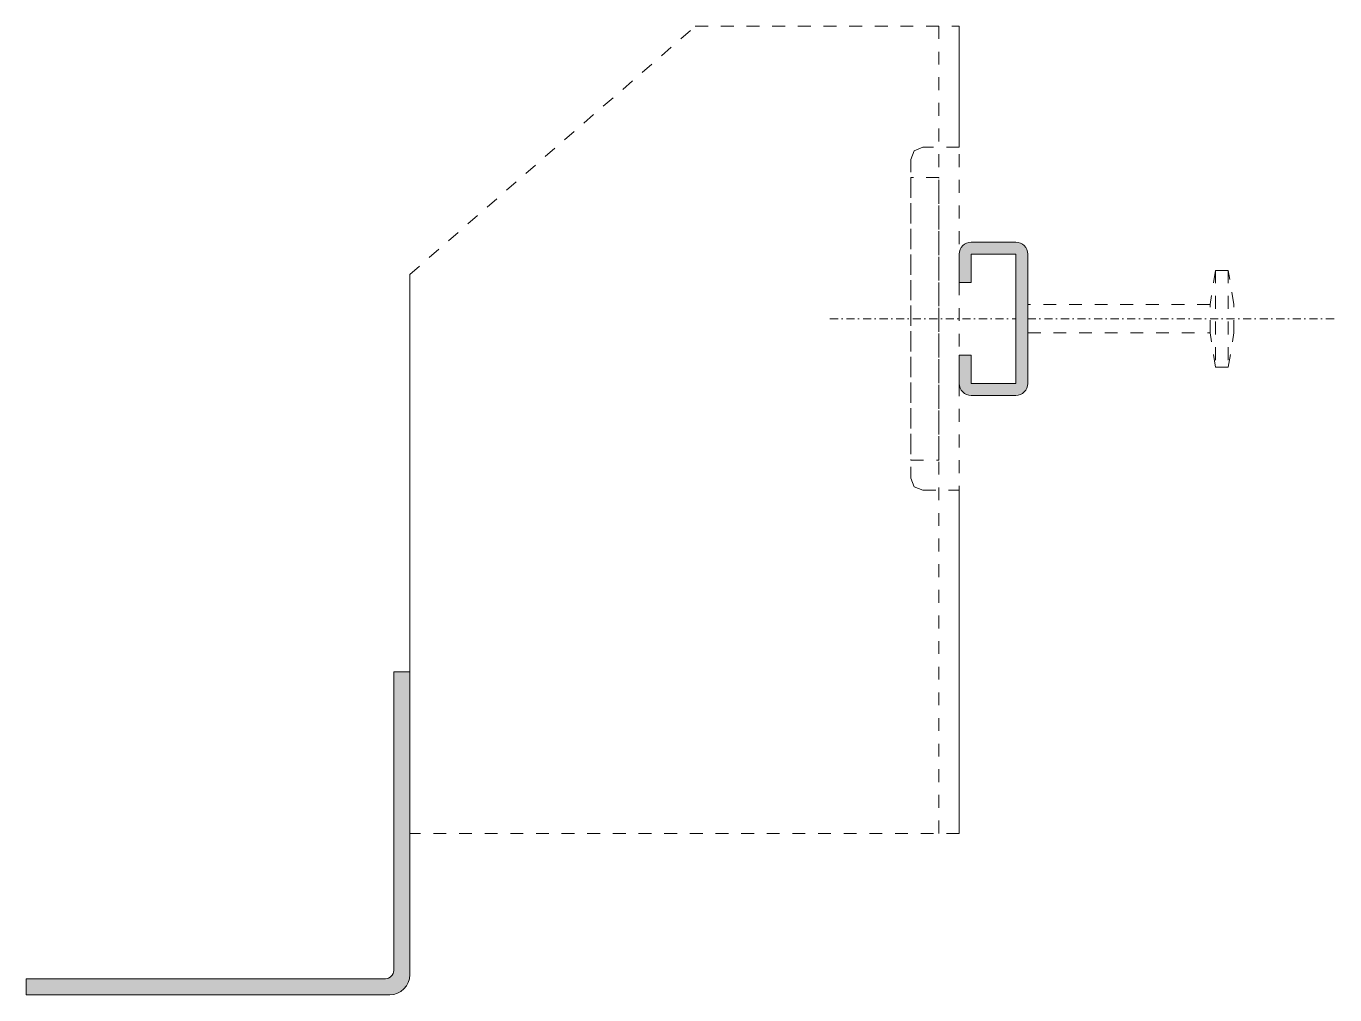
# Model space of a CAD drawing. Header units: metres. Extents: x -81 to 243, y -5 to 235.
import ezdxf

# ---------------------------------------------------------------- set-up
doc = ezdxf.new("R2010")
doc.units = ezdxf.units.M
doc.linetypes.add('Dash', pattern=[6.35, 3.175, -3.175])
doc.linetypes.add('Streep-stip _ detail', pattern=[4, 2, -1, 0, -1])
doc.layers.add('A-DETL-GENF', color=92, linetype='Continuous', lineweight=18)
doc.layers.add('A-DETL-GENF-HDLN', color=1, linetype='Dash', lineweight=18)

# ---------------------------------------------------------------- blocks, each defined once
blk = doc.blocks.new('21  geveldrager type C - 21 DI geveldrager type C s e-1507896-00_0 Basismaterialen')
at = {"layer": 'A-DETL-GENF', "linetype": 'Dash'}
blk.add_hatch(color=256, dxfattribs=at).paths.add_polyline_path([(164, 143.5), (164.78, 143.6), (165.5, 143.9), (166.12, 144.38), (166.6, 145), (166.9, 145.72), (167, 146.5), (167, 178.5), (166.9, 179.28), (166.6, 180), (166.12, 180.62), (165.5, 181.1), (164.78, 181.4), (164, 181.5), (153, 181.5), (152.22, 181.4), (151.5, 181.1), (150.88, 180.62), (150.4, 180), (150.1, 179.28), (150, 178.5), (150, 171.5), (153, 171.5), (153, 178.5), (164, 178.5), (164, 146.5), (153, 146.5), (153, 153.5), (150, 153.5), (150, 146.5), (150.1, 145.72), (150.4, 145), (150.88, 144.38), (151.5, 143.9), (152.22, 143.6), (153, 143.5)])
at = {"layer": 'A-DETL-GENF-HDLN'}
blk.add_hatch(color=256, dxfattribs=at).paths.add_polyline_path([(9, -5), (10.29, -4.83), (11.5, -4.33), (12.54, -3.54), (13.33, -2.5), (13.83, -1.29), (14, 0), (14, 75), (10, 75), (10, 1.07), (9.93, 0.54), (9.72, 0.04), (9.39, -0.39), (8.96, -0.72), (8.46, -0.93), (7.93, -1), (-81, -1), (-81, -5)])
at = {"layer": 'A-DETL-GENF'}
for p, q in [((150, 235), (150, 205)), ((164, 181.5), (153, 181.5)), ((150, 178.5), (150, 171.5)), ((153, 171.5), (153, 178.5)), ((153, 178.5), (164, 178.5)), ((164, 178.5), (164, 146.5)), ((167, 146.5), (167, 178.5)), ((14, 75), (14, 173.48)), ((150, 171.5), (153, 171.5)), ((153, 153.5), (150, 153.5)), ((150, 153.5), (150, 146.5)), ((153, 146.5), (153, 153.5)), ((164, 146.5), (153, 146.5)), ((153, 143.5), (164, 143.5)), ((150, 120), (150, 35)), ((10, 75), (10, 1.07)), ((14, 75), (10, 75)), ((14, 0), (14, 75)), ((7.93, -1), (-81, -1)), ((-81, -1), (-81, -5)), ((-81, -5), (9, -5))]:
    blk.add_line(p, q, dxfattribs=at)
at = {"layer": 'A-DETL-GENF', "linetype": 'Streep-stip _ detail', "lineweight": 13}
for p, q in [((118, 162.5), (164, 162.5)), ((167, 162.5), (243, 162.5))]:
    blk.add_line(p, q, dxfattribs=at)
at = {"layer": 'A-DETL-GENF'}
for centre, radius, start, end in [((153, 178.5), 3, 90, 180), ((164, 178.5), 3, 0, 90), ((153, 146.5), 3, 180, 270), ((164, 146.5), 3, 270, 0), ((7.93, 1.07), 2.07, 270, 0), ((9, 0), 5, 270, 0)]:
    blk.add_arc(centre, radius, start, end, dxfattribs=at)
at = {"layer": 'A-DETL-GENF-HDLN'}
for p, q in [((14, 173.48), (84.67, 235)), ((84.67, 235), (150, 235)), ((145, 35), (145, 235)), ((150, 235), (150, 178.5)), ((138.88, 204.12), (138, 202)), ((141, 205), (138.88, 204.12)), ((150, 205), (141, 205)), ((138, 202), (138, 123)), ((145, 197.5), (138, 197.5)), ((138, 197.5), (138, 127.5)), ((145, 127.5), (145, 197.5)), ((213.49, 174.5), (212.12, 166)), ((213.49, 174.5), (213.49, 150.5)), ((216.63, 174.5), (213.49, 174.5)), ((216.63, 174.5), (216.63, 150.5)), ((218, 166), (216.63, 174.5)), ((150, 171.5), (150, 153.5)), ((212.12, 166), (167, 166)), ((212.12, 159), (212.12, 166)), ((218, 159), (218, 166)), ((167, 159), (212.12, 159)), ((213.49, 150.5), (212.12, 159)), ((216.63, 150.5), (218, 159)), ((216.63, 150.5), (213.49, 150.5)), ((150, 146.5), (150, 35)), ((138, 127.5), (145, 127.5)), ((138, 123), (138.88, 120.88)), ((138.88, 120.88), (141, 120)), ((141, 120), (150, 120)), ((150, 35), (14, 35))]:
    blk.add_line(p, q, dxfattribs=at)

msp = doc.modelspace()

# ---------------------------------------------------------------- block references
msp.add_blockref('21  geveldrager type C - 21 DI geveldrager type C s e-1507896-00_0 Basismaterialen', (0, 0))

doc.saveas('drawing.dxf')
